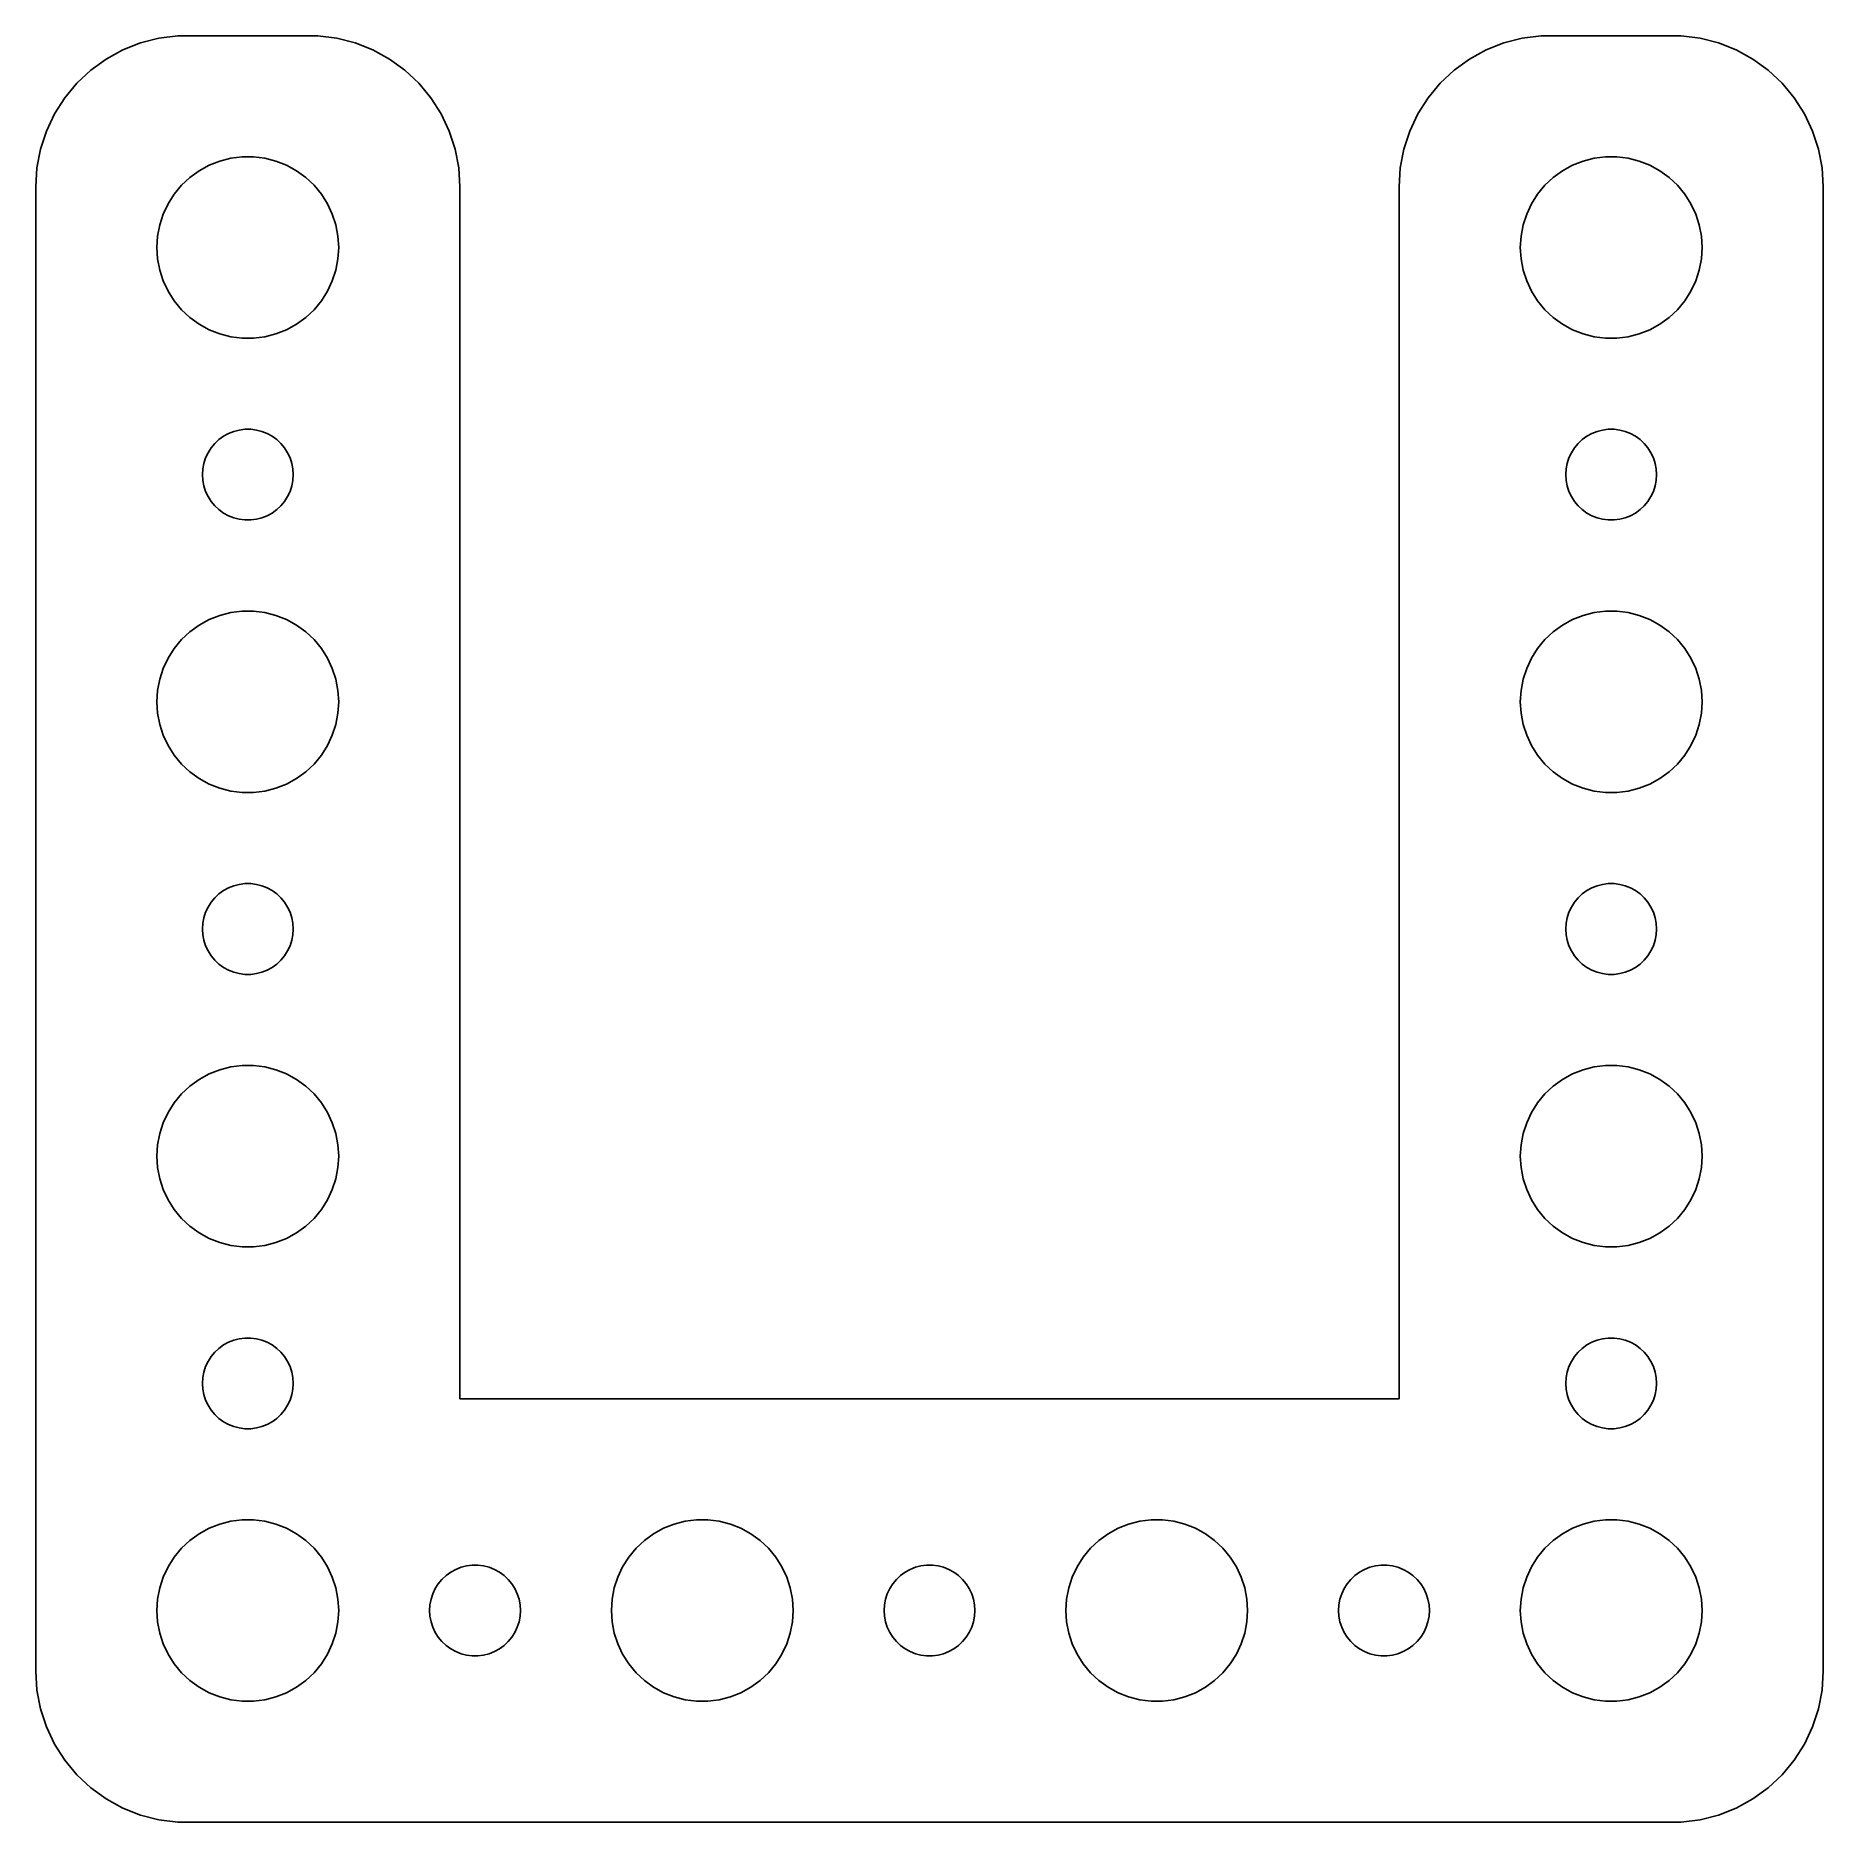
# Model space of a CAD drawing. Header units: metres. Extents: x -29.5 to 29.5, y -29.5 to 29.5.
import ezdxf

# ---------------------------------------------------------------- set-up
doc = ezdxf.new("R2010")
doc.units = ezdxf.units.M

msp = doc.modelspace()

# ---------------------------------------------------------------- linework, layer by layer
for p, q in [((-26.6289, 29.0241), (-27.1791, 28.7216)), ((-26.0451, 29.2553), (-26.6289, 29.0241)), ((-25.4369, 29.4114), (-26.0451, 29.2553)), ((-24.8139, 29.4901), (-25.4369, 29.4114)), ((-20.186, 29.4901), (-24.8139, 29.4901)), ((-19.5631, 29.4114), (-20.186, 29.4901)), ((-18.9549, 29.2553), (-19.5631, 29.4114)), ((-18.3711, 29.0241), (-18.9549, 29.2553)), ((-17.8209, 28.7216), (-18.3711, 29.0241)), ((18.3711, 29.0241), (17.8209, 28.7216)), ((18.9549, 29.2553), (18.3711, 29.0241)), ((19.5631, 29.4114), (18.9549, 29.2553)), ((20.186, 29.4901), (19.5631, 29.4114)), ((24.8139, 29.4901), (20.186, 29.4901)), ((25.4369, 29.4114), (24.8139, 29.4901)), ((26.0451, 29.2553), (25.4369, 29.4114)), ((26.6289, 29.0241), (26.0451, 29.2553)), ((27.1791, 28.7216), (26.6289, 29.0241)), ((-27.6871, 28.3526), (-28.1448, 27.9227)), ((-27.1791, 28.7216), (-27.6871, 28.3526)), ((-17.3129, 28.3526), (-17.8209, 28.7216)), ((-16.8551, 27.9227), (-17.3129, 28.3526)), ((17.3129, 28.3526), (16.8551, 27.9227)), ((17.8209, 28.7216), (17.3129, 28.3526)), ((27.6871, 28.3526), (27.1791, 28.7216)), ((28.1448, 27.9227), (27.6871, 28.3526)), ((-28.1448, 27.9227), (-28.5451, 27.4389)), ((-16.4549, 27.4389), (-16.8551, 27.9227)), ((16.8551, 27.9227), (16.4549, 27.4389)), ((28.5451, 27.4389), (28.1448, 27.9227)), ((-28.5451, 27.4389), (-28.8815, 26.9088)), ((-16.1185, 26.9088), (-16.4549, 27.4389)), ((16.4549, 27.4389), (16.1185, 26.9088)), ((28.8815, 26.9088), (28.5451, 27.4389)), ((-28.8815, 26.9088), (-29.1489, 26.3406)), ((-15.8511, 26.3406), (-16.1185, 26.9088)), ((16.1185, 26.9088), (15.8511, 26.3406)), ((29.1489, 26.3406), (28.8815, 26.9088)), ((-29.1489, 26.3406), (-29.3429, 25.7434)), ((-15.6571, 25.7434), (-15.8511, 26.3406)), ((15.8511, 26.3406), (15.6571, 25.7434)), ((29.3429, 25.7434), (29.1489, 26.3406)), ((-29.3429, 25.7434), (-29.4606, 25.1267)), ((-23.427, 25.3532), (-23.0621, 25.4469)), ((-23.0621, 25.4469), (-22.6884, 25.4941)), ((-22.6884, 25.4941), (-22.3116, 25.4941)), ((-22.3116, 25.4941), (-21.9379, 25.4469)), ((-21.9379, 25.4469), (-21.5729, 25.3532)), ((-15.5394, 25.1267), (-15.6571, 25.7434)), ((15.6571, 25.7434), (15.5394, 25.1267)), ((21.5729, 25.3532), (21.9379, 25.4469)), ((21.9379, 25.4469), (22.3116, 25.4941)), ((22.3116, 25.4941), (22.6884, 25.4941)), ((22.6884, 25.4941), (23.0621, 25.4469)), ((23.0621, 25.4469), (23.427, 25.3532)), ((29.4606, 25.1267), (29.3429, 25.7434)), ((-29.4606, 25.1267), (-29.5, 24.5)), ((-24.6869, 24.5536), (-24.4123, 24.8115)), ((-24.4123, 24.8115), (-24.1075, 25.033)), ((-24.1075, 25.033), (-23.7773, 25.2145)), ((-23.7773, 25.2145), (-23.427, 25.3532)), ((-21.5729, 25.3532), (-21.2227, 25.2145)), ((-21.2227, 25.2145), (-20.8925, 25.033)), ((-20.8925, 25.033), (-20.5877, 24.8115)), ((-20.5877, 24.8115), (-20.3131, 24.5536)), ((-15.5, 24.5), (-15.5394, 25.1267)), ((15.5394, 25.1267), (15.5, 24.5)), ((20.3131, 24.5536), (20.5877, 24.8115)), ((20.5877, 24.8115), (20.8925, 25.033)), ((20.8925, 25.033), (21.2227, 25.2145)), ((21.2227, 25.2145), (21.5729, 25.3532)), ((23.427, 25.3532), (23.7773, 25.2145)), ((23.7773, 25.2145), (24.1075, 25.033)), ((24.1075, 25.033), (24.4123, 24.8115)), ((24.4123, 24.8115), (24.6869, 24.5536)), ((29.5, 24.5), (29.4606, 25.1267)), ((-29.5, 24.5), (-29.5, -24.5)), ((-25.1289, 23.9453), (-24.927, 24.2634)), ((-24.927, 24.2634), (-24.6869, 24.5536)), ((-20.3131, 24.5536), (-20.0729, 24.2634)), ((-20.0729, 24.2634), (-19.8711, 23.9453)), ((-15.5, -15.5099), (-15.5, 24.5)), ((15.5, 24.5), (15.5, -15.5099)), ((19.8711, 23.9453), (20.0729, 24.2634)), ((20.0729, 24.2634), (20.3131, 24.5536)), ((24.6869, 24.5536), (24.927, 24.2634)), ((24.927, 24.2634), (25.1289, 23.9453)), ((29.5, -24.5), (29.5, 24.5)), ((-25.4057, 23.2461), (-25.2893, 23.6044)), ((-25.2893, 23.6044), (-25.1289, 23.9453)), ((-19.8711, 23.9453), (-19.7107, 23.6044)), ((-19.7107, 23.6044), (-19.5942, 23.2461)), ((19.5942, 23.2461), (19.7107, 23.6044)), ((19.7107, 23.6044), (19.8711, 23.9453)), ((25.1289, 23.9453), (25.2893, 23.6044)), ((25.2893, 23.6044), (25.4057, 23.2461)), ((-25.4763, 22.876), (-25.4057, 23.2461)), ((-19.5942, 23.2461), (-19.5237, 22.876)), ((19.5237, 22.876), (19.5942, 23.2461)), ((25.4057, 23.2461), (25.4763, 22.876)), ((-25.5, 22.5), (-25.4763, 22.876)), ((-25.4763, 22.124), (-25.5, 22.5)), ((-19.5237, 22.876), (-19.5, 22.5)), ((-19.5, 22.5), (-19.5237, 22.124)), ((19.5, 22.5), (19.5237, 22.876)), ((19.5237, 22.124), (19.5, 22.5)), ((25.4763, 22.876), (25.5, 22.5)), ((25.5, 22.5), (25.4763, 22.124)), ((-25.4057, 21.7539), (-25.4763, 22.124)), ((-19.5237, 22.124), (-19.5942, 21.7539)), ((19.5942, 21.7539), (19.5237, 22.124)), ((25.4763, 22.124), (25.4057, 21.7539)), ((-25.2893, 21.3956), (-25.4057, 21.7539)), ((-25.1289, 21.0547), (-25.2893, 21.3956)), ((-19.7107, 21.3956), (-19.8711, 21.0547)), ((-19.5942, 21.7539), (-19.7107, 21.3956)), ((19.7107, 21.3956), (19.5942, 21.7539)), ((19.8711, 21.0547), (19.7107, 21.3956)), ((25.2893, 21.3956), (25.1289, 21.0547)), ((25.4057, 21.7539), (25.2893, 21.3956)), ((-24.927, 20.7366), (-25.1289, 21.0547)), ((-24.6869, 20.4464), (-24.927, 20.7366)), ((-20.0729, 20.7366), (-20.3131, 20.4464)), ((-19.8711, 21.0547), (-20.0729, 20.7366)), ((20.0729, 20.7366), (19.8711, 21.0547)), ((20.3131, 20.4464), (20.0729, 20.7366)), ((24.927, 20.7366), (24.6869, 20.4464)), ((25.1289, 21.0547), (24.927, 20.7366)), ((-24.4123, 20.1884), (-24.6869, 20.4464)), ((-24.1075, 19.967), (-24.4123, 20.1884)), ((-20.5877, 20.1884), (-20.8925, 19.967)), ((-20.3131, 20.4464), (-20.5877, 20.1884)), ((20.5877, 20.1884), (20.3131, 20.4464)), ((20.8925, 19.967), (20.5877, 20.1884)), ((24.4123, 20.1884), (24.1075, 19.967)), ((24.6869, 20.4464), (24.4123, 20.1884)), ((-23.7773, 19.7855), (-24.1075, 19.967)), ((-23.427, 19.6468), (-23.7773, 19.7855)), ((-23.0621, 19.5531), (-23.427, 19.6468)), ((-22.6884, 19.5059), (-23.0621, 19.5531)), ((-22.3116, 19.5059), (-22.6884, 19.5059)), ((-21.9379, 19.5531), (-22.3116, 19.5059)), ((-21.5729, 19.6468), (-21.9379, 19.5531)), ((-21.2227, 19.7855), (-21.5729, 19.6468)), ((-20.8925, 19.967), (-21.2227, 19.7855)), ((21.2227, 19.7855), (20.8925, 19.967)), ((21.5729, 19.6468), (21.2227, 19.7855)), ((21.9379, 19.5531), (21.5729, 19.6468)), ((22.3116, 19.5059), (21.9379, 19.5531)), ((22.6884, 19.5059), (22.3116, 19.5059)), ((23.0621, 19.5531), (22.6884, 19.5059)), ((23.427, 19.6468), (23.0621, 19.5531)), ((23.7773, 19.7855), (23.427, 19.6468)), ((24.1075, 19.967), (23.7773, 19.7855)), ((-23.7135, 15.8817), (-23.5934, 16.0268)), ((-23.5934, 16.0268), (-23.4561, 16.1558)), ((-23.4561, 16.1558), (-23.3037, 16.2665)), ((-23.3037, 16.2665), (-23.1387, 16.3572)), ((-23.1387, 16.3572), (-22.9635, 16.4266)), ((-22.9635, 16.4266), (-22.7811, 16.4734)), ((-22.7811, 16.4734), (-22.5942, 16.497)), ((-22.5942, 16.497), (-22.4058, 16.497)), ((-22.4058, 16.497), (-22.2189, 16.4734)), ((-22.2189, 16.4734), (-22.0365, 16.4266)), ((-22.0365, 16.4266), (-21.8613, 16.3572)), ((-21.8613, 16.3572), (-21.6963, 16.2665)), ((-21.6963, 16.2665), (-21.5439, 16.1558)), ((-21.5439, 16.1558), (-21.4065, 16.0268)), ((-21.4065, 16.0268), (-21.2865, 15.8817)), ((21.2865, 15.8817), (21.4065, 16.0268)), ((21.4065, 16.0268), (21.5439, 16.1558)), ((21.5439, 16.1558), (21.6963, 16.2665)), ((21.6963, 16.2665), (21.8613, 16.3572)), ((21.8613, 16.3572), (22.0365, 16.4266)), ((22.0365, 16.4266), (22.2189, 16.4734)), ((22.2189, 16.4734), (22.4058, 16.497)), ((22.4058, 16.497), (22.5942, 16.497)), ((22.5942, 16.497), (22.7811, 16.4734)), ((22.7811, 16.4734), (22.9635, 16.4266)), ((22.9635, 16.4266), (23.1387, 16.3572)), ((23.1387, 16.3572), (23.3037, 16.2665)), ((23.3037, 16.2665), (23.4561, 16.1558)), ((23.4561, 16.1558), (23.5934, 16.0268)), ((23.5934, 16.0268), (23.7135, 15.8817)), ((-23.9882, 15.188), (-23.9529, 15.373)), ((-23.9529, 15.373), (-23.8947, 15.5522)), ((-23.8947, 15.5522), (-23.8145, 15.7226)), ((-23.8145, 15.7226), (-23.7135, 15.8817)), ((-21.2865, 15.8817), (-21.1855, 15.7226)), ((-21.1855, 15.7226), (-21.1053, 15.5522)), ((-21.1053, 15.5522), (-21.0471, 15.373)), ((-21.0471, 15.373), (-21.0118, 15.188)), ((21.0118, 15.188), (21.0471, 15.373)), ((21.0471, 15.373), (21.1053, 15.5522)), ((21.1053, 15.5522), (21.1855, 15.7226)), ((21.1855, 15.7226), (21.2865, 15.8817)), ((23.7135, 15.8817), (23.8145, 15.7226)), ((23.8145, 15.7226), (23.8947, 15.5522)), ((23.8947, 15.5522), (23.9529, 15.373)), ((23.9529, 15.373), (23.9882, 15.188)), ((-24, 15), (-23.9882, 15.188)), ((-23.9882, 14.812), (-24, 15)), ((-23.9529, 14.627), (-23.9882, 14.812)), ((-21.0118, 14.812), (-21.0471, 14.627)), ((-21.0118, 15.188), (-21, 15)), ((-21, 15), (-21.0118, 14.812)), ((21, 15), (21.0118, 15.188)), ((21.0118, 14.812), (21, 15)), ((21.0471, 14.627), (21.0118, 14.812)), ((23.9882, 14.812), (23.9529, 14.627)), ((23.9882, 15.188), (24, 15)), ((24, 15), (23.9882, 14.812)), ((-23.8947, 14.4478), (-23.9529, 14.627)), ((-23.8145, 14.2774), (-23.8947, 14.4478)), ((-23.7135, 14.1183), (-23.8145, 14.2774)), ((-21.1855, 14.2774), (-21.2865, 14.1183)), ((-21.1053, 14.4478), (-21.1855, 14.2774)), ((-21.0471, 14.627), (-21.1053, 14.4478)), ((21.1053, 14.4478), (21.0471, 14.627)), ((21.1855, 14.2774), (21.1053, 14.4478)), ((21.2865, 14.1183), (21.1855, 14.2774)), ((23.8145, 14.2774), (23.7135, 14.1183)), ((23.8947, 14.4478), (23.8145, 14.2774)), ((23.9529, 14.627), (23.8947, 14.4478)), ((-23.5934, 13.9732), (-23.7135, 14.1183)), ((-23.4561, 13.8442), (-23.5934, 13.9732)), ((-23.3037, 13.7335), (-23.4561, 13.8442)), ((-23.1387, 13.6427), (-23.3037, 13.7335)), ((-22.9635, 13.5734), (-23.1387, 13.6427)), ((-22.7811, 13.5266), (-22.9635, 13.5734)), ((-22.0365, 13.5734), (-22.2189, 13.5266)), ((-21.8613, 13.6427), (-22.0365, 13.5734)), ((-21.6963, 13.7335), (-21.8613, 13.6427)), ((-21.5439, 13.8442), (-21.6963, 13.7335)), ((-21.4065, 13.9732), (-21.5439, 13.8442)), ((-21.2865, 14.1183), (-21.4065, 13.9732)), ((21.4065, 13.9732), (21.2865, 14.1183)), ((21.5439, 13.8442), (21.4065, 13.9732)), ((21.6963, 13.7335), (21.5439, 13.8442)), ((21.8613, 13.6427), (21.6963, 13.7335)), ((22.0365, 13.5734), (21.8613, 13.6427)), ((22.2189, 13.5266), (22.0365, 13.5734)), ((22.9635, 13.5734), (22.7811, 13.5266)), ((23.1387, 13.6427), (22.9635, 13.5734)), ((23.3037, 13.7335), (23.1387, 13.6427)), ((23.4561, 13.8442), (23.3037, 13.7335)), ((23.5934, 13.9732), (23.4561, 13.8442)), ((23.7135, 14.1183), (23.5934, 13.9732)), ((-22.5942, 13.5029), (-22.7811, 13.5266)), ((-22.4058, 13.5029), (-22.5942, 13.5029)), ((-22.2189, 13.5266), (-22.4058, 13.5029)), ((22.4058, 13.5029), (22.2189, 13.5266)), ((22.5942, 13.5029), (22.4058, 13.5029)), ((22.7811, 13.5266), (22.5942, 13.5029)), ((-24.4123, 9.81154), (-24.1075, 10.033)), ((-24.1075, 10.033), (-23.7773, 10.2145)), ((-23.7773, 10.2145), (-23.427, 10.3532)), ((-23.427, 10.3532), (-23.0621, 10.4469)), ((-23.0621, 10.4469), (-22.6884, 10.4941)), ((-22.6884, 10.4941), (-22.3116, 10.4941)), ((-22.3116, 10.4941), (-21.9379, 10.4469)), ((-21.9379, 10.4469), (-21.5729, 10.3532)), ((-21.5729, 10.3532), (-21.2227, 10.2145)), ((-21.2227, 10.2145), (-20.8925, 10.033)), ((-20.8925, 10.033), (-20.5877, 9.81154)), ((20.5877, 9.81154), (20.8925, 10.033)), ((20.8925, 10.033), (21.2227, 10.2145)), ((21.2227, 10.2145), (21.5729, 10.3532)), ((21.5729, 10.3532), (21.9379, 10.4469)), ((21.9379, 10.4469), (22.3116, 10.4941)), ((22.3116, 10.4941), (22.6884, 10.4941)), ((22.6884, 10.4941), (23.0621, 10.4469)), ((23.0621, 10.4469), (23.427, 10.3532)), ((23.427, 10.3532), (23.7773, 10.2145)), ((23.7773, 10.2145), (24.1075, 10.033)), ((24.1075, 10.033), (24.4123, 9.81154)), ((-24.927, 9.26335), (-24.6869, 9.55363)), ((-24.6869, 9.55363), (-24.4123, 9.81154)), ((-20.5877, 9.81154), (-20.3131, 9.55363)), ((-20.3131, 9.55363), (-20.0729, 9.26335)), ((20.0729, 9.26335), (20.3131, 9.55363)), ((20.3131, 9.55363), (20.5877, 9.81154)), ((24.4123, 9.81154), (24.6869, 9.55363)), ((24.6869, 9.55363), (24.927, 9.26335)), ((-25.2893, 8.60437), (-25.1289, 8.94525)), ((-25.1289, 8.94525), (-24.927, 9.26335)), ((-20.0729, 9.26335), (-19.8711, 8.94525)), ((-19.8711, 8.94525), (-19.7107, 8.60437)), ((19.7107, 8.60437), (19.8711, 8.94525)), ((19.8711, 8.94525), (20.0729, 9.26335)), ((24.927, 9.26335), (25.1289, 8.94525)), ((25.1289, 8.94525), (25.2893, 8.60437)), ((-25.4057, 8.24606), (-25.2893, 8.60437)), ((-19.7107, 8.60437), (-19.5942, 8.24606)), ((19.5942, 8.24606), (19.7107, 8.60437)), ((25.2893, 8.60437), (25.4057, 8.24606)), ((-25.5, 7.5), (-25.4763, 7.87599)), ((-25.4763, 7.87599), (-25.4057, 8.24606)), ((-19.5942, 8.24606), (-19.5237, 7.87599)), ((-19.5237, 7.87599), (-19.5, 7.5)), ((19.5, 7.5), (19.5237, 7.87599)), ((19.5237, 7.87599), (19.5942, 8.24606)), ((25.4057, 8.24606), (25.4763, 7.87599)), ((25.4763, 7.87599), (25.5, 7.5)), ((-25.4763, 7.12399), (-25.5, 7.5)), ((-25.4057, 6.75392), (-25.4763, 7.12399)), ((-19.5237, 7.12399), (-19.5942, 6.75392)), ((-19.5, 7.5), (-19.5237, 7.12399)), ((19.5237, 7.12399), (19.5, 7.5)), ((19.5942, 6.75392), (19.5237, 7.12399)), ((25.4763, 7.12399), (25.4057, 6.75392)), ((25.5, 7.5), (25.4763, 7.12399)), ((-25.2893, 6.39561), (-25.4057, 6.75392)), ((-19.5942, 6.75392), (-19.7107, 6.39561)), ((19.7107, 6.39561), (19.5942, 6.75392)), ((25.4057, 6.75392), (25.2893, 6.39561)), ((-25.1289, 6.05473), (-25.2893, 6.39561)), ((-24.927, 5.73663), (-25.1289, 6.05473)), ((-19.8711, 6.05473), (-20.0729, 5.73663)), ((-19.7107, 6.39561), (-19.8711, 6.05473)), ((19.8711, 6.05473), (19.7107, 6.39561)), ((20.0729, 5.73663), (19.8711, 6.05473)), ((25.1289, 6.05473), (24.927, 5.73663)), ((25.2893, 6.39561), (25.1289, 6.05473)), ((-24.6869, 5.44635), (-24.927, 5.73663)), ((-24.4123, 5.18845), (-24.6869, 5.44635)), ((-20.3131, 5.44635), (-20.5877, 5.18845)), ((-20.0729, 5.73663), (-20.3131, 5.44635)), ((20.3131, 5.44635), (20.0729, 5.73663)), ((20.5877, 5.18845), (20.3131, 5.44635)), ((24.6869, 5.44635), (24.4123, 5.18845)), ((24.927, 5.73663), (24.6869, 5.44635)), ((-24.1075, 4.96701), (-24.4123, 5.18845)), ((-23.7773, 4.78551), (-24.1075, 4.96701)), ((-23.427, 4.64682), (-23.7773, 4.78551)), ((-21.2227, 4.78551), (-21.5729, 4.64682)), ((-20.8925, 4.96701), (-21.2227, 4.78551)), ((-20.5877, 5.18845), (-20.8925, 4.96701)), ((20.8925, 4.96701), (20.5877, 5.18845)), ((21.2227, 4.78551), (20.8925, 4.96701)), ((21.5729, 4.64682), (21.2227, 4.78551)), ((23.7773, 4.78551), (23.427, 4.64682)), ((24.1075, 4.96701), (23.7773, 4.78551)), ((24.4123, 5.18845), (24.1075, 4.96701)), ((-23.0621, 4.55313), (-23.427, 4.64682)), ((-22.6884, 4.50591), (-23.0621, 4.55313)), ((-22.3116, 4.50591), (-22.6884, 4.50591)), ((-21.9379, 4.55313), (-22.3116, 4.50591)), ((-21.5729, 4.64682), (-21.9379, 4.55313)), ((21.9379, 4.55313), (21.5729, 4.64682)), ((22.3116, 4.50591), (21.9379, 4.55313)), ((22.6884, 4.50591), (22.3116, 4.50591)), ((23.0621, 4.55313), (22.6884, 4.50591)), ((23.427, 4.64682), (23.0621, 4.55313)), ((-23.4561, 1.15576), (-23.3037, 1.26648)), ((-23.3037, 1.26648), (-23.1387, 1.35724)), ((-23.1387, 1.35724), (-22.9635, 1.42657)), ((-22.9635, 1.42657), (-22.7811, 1.47342)), ((-22.7811, 1.47342), (-22.5942, 1.49704)), ((-22.5942, 1.49704), (-22.4058, 1.49704)), ((-22.4058, 1.49704), (-22.2189, 1.47342)), ((-22.2189, 1.47342), (-22.0365, 1.42657)), ((-22.0365, 1.42657), (-21.8613, 1.35724)), ((-21.8613, 1.35724), (-21.6963, 1.26648)), ((-21.6963, 1.26648), (-21.5439, 1.15576)), ((21.5439, 1.15576), (21.6963, 1.26648)), ((21.6963, 1.26648), (21.8613, 1.35724)), ((21.8613, 1.35724), (22.0365, 1.42657)), ((22.0365, 1.42657), (22.2189, 1.47342)), ((22.2189, 1.47342), (22.4058, 1.49704)), ((22.4058, 1.49704), (22.5942, 1.49704)), ((22.5942, 1.49704), (22.7811, 1.47342)), ((22.7811, 1.47342), (22.9635, 1.42657)), ((22.9635, 1.42657), (23.1387, 1.35724)), ((23.1387, 1.35724), (23.3037, 1.26648)), ((23.3037, 1.26648), (23.4561, 1.15576)), ((-23.8947, 0.552185), (-23.8145, 0.722626)), ((-23.8145, 0.722626), (-23.7135, 0.881668)), ((-23.7135, 0.881668), (-23.5934, 1.02681)), ((-23.5934, 1.02681), (-23.4561, 1.15576)), ((-21.5439, 1.15576), (-21.4065, 1.02681)), ((-21.4065, 1.02681), (-21.2865, 0.881668)), ((-21.2865, 0.881668), (-21.1855, 0.722626)), ((-21.1855, 0.722626), (-21.1053, 0.552185)), ((21.1053, 0.552185), (21.1855, 0.722626)), ((21.1855, 0.722626), (21.2865, 0.881668)), ((21.2865, 0.881668), (21.4065, 1.02681)), ((21.4065, 1.02681), (21.5439, 1.15576)), ((23.4561, 1.15576), (23.5934, 1.02681)), ((23.5934, 1.02681), (23.7135, 0.881668)), ((23.7135, 0.881668), (23.8145, 0.722626)), ((23.8145, 0.722626), (23.8947, 0.552185)), ((-24, 0), (-23.9882, 0.187988)), ((-23.9882, -0.187988), (-24, 0)), ((-23.9882, 0.187988), (-23.9529, 0.373032)), ((-23.9529, 0.373032), (-23.8947, 0.552185)), ((-21.1053, 0.552185), (-21.0471, 0.373032)), ((-21.0471, 0.373032), (-21.0118, 0.187988)), ((-21.0118, 0.187988), (-21, 0)), ((-21, 0), (-21.0118, -0.187988)), ((21, 0), (21.0118, 0.187988)), ((21.0118, -0.187988), (21, 0)), ((21.0118, 0.187988), (21.0471, 0.373032)), ((21.0471, 0.373032), (21.1053, 0.552185)), ((23.8947, 0.552185), (23.9529, 0.373032)), ((23.9529, 0.373032), (23.9882, 0.187988)), ((23.9882, 0.187988), (24, 0)), ((24, 0), (23.9882, -0.187988)), ((-23.9529, -0.373032), (-23.9882, -0.187988)), ((-23.8947, -0.552185), (-23.9529, -0.373032)), ((-23.8145, -0.722626), (-23.8947, -0.552185)), ((-21.1053, -0.552185), (-21.1855, -0.722626)), ((-21.0471, -0.373032), (-21.1053, -0.552185)), ((-21.0118, -0.187988), (-21.0471, -0.373032)), ((21.0471, -0.373032), (21.0118, -0.187988)), ((21.1053, -0.552185), (21.0471, -0.373032)), ((21.1855, -0.722626), (21.1053, -0.552185)), ((23.8947, -0.552185), (23.8145, -0.722626)), ((23.9529, -0.373032), (23.8947, -0.552185)), ((23.9882, -0.187988), (23.9529, -0.373032)), ((-23.7135, -0.881668), (-23.8145, -0.722626)), ((-23.5934, -1.02681), (-23.7135, -0.881668)), ((-23.4561, -1.15576), (-23.5934, -1.02681)), ((-23.3037, -1.26648), (-23.4561, -1.15576)), ((-21.5439, -1.15576), (-21.6963, -1.26648)), ((-21.4065, -1.02681), (-21.5439, -1.15576)), ((-21.2865, -0.881668), (-21.4065, -1.02681)), ((-21.1855, -0.722626), (-21.2865, -0.881668)), ((21.2865, -0.881668), (21.1855, -0.722626)), ((21.4065, -1.02681), (21.2865, -0.881668)), ((21.5439, -1.15576), (21.4065, -1.02681)), ((21.6963, -1.26648), (21.5439, -1.15576)), ((23.4561, -1.15576), (23.3037, -1.26648)), ((23.5934, -1.02681), (23.4561, -1.15576)), ((23.7135, -0.881668), (23.5934, -1.02681)), ((23.8145, -0.722626), (23.7135, -0.881668)), ((-23.1387, -1.35724), (-23.3037, -1.26648)), ((-22.9635, -1.42657), (-23.1387, -1.35724)), ((-22.7811, -1.47342), (-22.9635, -1.42657)), ((-22.5942, -1.49704), (-22.7811, -1.47342)), ((-22.4058, -1.49704), (-22.5942, -1.49704)), ((-22.2189, -1.47342), (-22.4058, -1.49704)), ((-22.0365, -1.42657), (-22.2189, -1.47342)), ((-21.8613, -1.35724), (-22.0365, -1.42657)), ((-21.6963, -1.26648), (-21.8613, -1.35724)), ((21.8613, -1.35724), (21.6963, -1.26648)), ((22.0365, -1.42657), (21.8613, -1.35724)), ((22.2189, -1.47342), (22.0365, -1.42657)), ((22.4058, -1.49704), (22.2189, -1.47342)), ((22.5942, -1.49704), (22.4058, -1.49704)), ((22.7811, -1.47342), (22.5942, -1.49704)), ((22.9635, -1.42657), (22.7811, -1.47342)), ((23.1387, -1.35724), (22.9635, -1.42657)), ((23.3037, -1.26648), (23.1387, -1.35724)), ((-23.7773, -4.78551), (-23.427, -4.64682)), ((-23.427, -4.64682), (-23.0621, -4.55313)), ((-23.0621, -4.55313), (-22.6884, -4.50591)), ((-22.6884, -4.50591), (-22.3116, -4.50591)), ((-22.3116, -4.50591), (-21.9379, -4.55313)), ((-21.9379, -4.55313), (-21.5729, -4.64682)), ((-21.5729, -4.64682), (-21.2227, -4.78551)), ((21.2227, -4.78551), (21.5729, -4.64682)), ((21.5729, -4.64682), (21.9379, -4.55313)), ((21.9379, -4.55313), (22.3116, -4.50591)), ((22.3116, -4.50591), (22.6884, -4.50591)), ((22.6884, -4.50591), (23.0621, -4.55313)), ((23.0621, -4.55313), (23.427, -4.64682)), ((23.427, -4.64682), (23.7773, -4.78551)), ((-24.6869, -5.44635), (-24.4123, -5.18845)), ((-24.4123, -5.18845), (-24.1075, -4.96701)), ((-24.1075, -4.96701), (-23.7773, -4.78551)), ((-21.2227, -4.78551), (-20.8925, -4.96701)), ((-20.8925, -4.96701), (-20.5877, -5.18845)), ((-20.5877, -5.18845), (-20.3131, -5.44635)), ((20.3131, -5.44635), (20.5877, -5.18845)), ((20.5877, -5.18845), (20.8925, -4.96701)), ((20.8925, -4.96701), (21.2227, -4.78551)), ((23.7773, -4.78551), (24.1075, -4.96701)), ((24.1075, -4.96701), (24.4123, -5.18845)), ((24.4123, -5.18845), (24.6869, -5.44635)), ((-25.1289, -6.05473), (-24.927, -5.73663)), ((-24.927, -5.73663), (-24.6869, -5.44635)), ((-20.3131, -5.44635), (-20.0729, -5.73663)), ((-20.0729, -5.73663), (-19.8711, -6.05473)), ((19.8711, -6.05473), (20.0729, -5.73663)), ((20.0729, -5.73663), (20.3131, -5.44635)), ((24.6869, -5.44635), (24.927, -5.73663)), ((24.927, -5.73663), (25.1289, -6.05473)), ((-25.4057, -6.75392), (-25.2893, -6.39561)), ((-25.2893, -6.39561), (-25.1289, -6.05473)), ((-19.8711, -6.05473), (-19.7107, -6.39561)), ((-19.7107, -6.39561), (-19.5942, -6.75392)), ((19.5942, -6.75392), (19.7107, -6.39561)), ((19.7107, -6.39561), (19.8711, -6.05473)), ((25.1289, -6.05473), (25.2893, -6.39561)), ((25.2893, -6.39561), (25.4057, -6.75392)), ((-25.4763, -7.12399), (-25.4057, -6.75392)), ((-19.5942, -6.75392), (-19.5237, -7.12399)), ((19.5237, -7.12399), (19.5942, -6.75392)), ((25.4057, -6.75392), (25.4763, -7.12399)), ((-25.5, -7.5), (-25.4763, -7.12399)), ((-25.4763, -7.87599), (-25.5, -7.5)), ((-19.5237, -7.12399), (-19.5, -7.5)), ((-19.5, -7.5), (-19.5237, -7.87599)), ((19.5, -7.5), (19.5237, -7.12399)), ((19.5237, -7.87599), (19.5, -7.5)), ((25.4763, -7.12399), (25.5, -7.5)), ((25.5, -7.5), (25.4763, -7.87599)), ((-25.4057, -8.24606), (-25.4763, -7.87599)), ((-25.2893, -8.60437), (-25.4057, -8.24606)), ((-19.5942, -8.24606), (-19.7107, -8.60437)), ((-19.5237, -7.87599), (-19.5942, -8.24606)), ((19.5942, -8.24606), (19.5237, -7.87599)), ((19.7107, -8.60437), (19.5942, -8.24606)), ((25.4057, -8.24606), (25.2893, -8.60437)), ((25.4763, -7.87599), (25.4057, -8.24606)), ((-25.1289, -8.94525), (-25.2893, -8.60437)), ((-19.7107, -8.60437), (-19.8711, -8.94525)), ((19.8711, -8.94525), (19.7107, -8.60437)), ((25.2893, -8.60437), (25.1289, -8.94525)), ((-24.927, -9.26335), (-25.1289, -8.94525)), ((-24.6869, -9.55363), (-24.927, -9.26335)), ((-20.0729, -9.26335), (-20.3131, -9.55363)), ((-19.8711, -8.94525), (-20.0729, -9.26335)), ((20.0729, -9.26335), (19.8711, -8.94525)), ((20.3131, -9.55363), (20.0729, -9.26335)), ((24.927, -9.26335), (24.6869, -9.55363)), ((25.1289, -8.94525), (24.927, -9.26335)), ((-24.4123, -9.81154), (-24.6869, -9.55363)), ((-24.1075, -10.033), (-24.4123, -9.81154)), ((-20.5877, -9.81154), (-20.8925, -10.033)), ((-20.3131, -9.55363), (-20.5877, -9.81154)), ((20.5877, -9.81154), (20.3131, -9.55363)), ((20.8925, -10.033), (20.5877, -9.81154)), ((24.4123, -9.81154), (24.1075, -10.033)), ((24.6869, -9.55363), (24.4123, -9.81154)), ((-23.7773, -10.2145), (-24.1075, -10.033)), ((-23.427, -10.3532), (-23.7773, -10.2145)), ((-23.0621, -10.4469), (-23.427, -10.3532)), ((-22.6884, -10.4941), (-23.0621, -10.4469)), ((-22.3116, -10.4941), (-22.6884, -10.4941)), ((-21.9379, -10.4469), (-22.3116, -10.4941)), ((-21.5729, -10.3532), (-21.9379, -10.4469)), ((-21.2227, -10.2145), (-21.5729, -10.3532)), ((-20.8925, -10.033), (-21.2227, -10.2145)), ((21.2227, -10.2145), (20.8925, -10.033)), ((21.5729, -10.3532), (21.2227, -10.2145)), ((21.9379, -10.4469), (21.5729, -10.3532)), ((22.3116, -10.4941), (21.9379, -10.4469)), ((22.6884, -10.4941), (22.3116, -10.4941)), ((23.0621, -10.4469), (22.6884, -10.4941)), ((23.427, -10.3532), (23.0621, -10.4469)), ((23.7773, -10.2145), (23.427, -10.3532)), ((24.1075, -10.033), (23.7773, -10.2145)), ((-22.9635, -13.5734), (-22.7811, -13.5266)), ((-22.7811, -13.5266), (-22.5942, -13.5029)), ((-22.5942, -13.5029), (-22.4058, -13.5029)), ((-22.4058, -13.5029), (-22.2189, -13.5266)), ((-22.2189, -13.5266), (-22.0365, -13.5734)), ((22.0365, -13.5734), (22.2189, -13.5266)), ((22.2189, -13.5266), (22.4058, -13.5029)), ((22.4058, -13.5029), (22.5942, -13.5029)), ((22.5942, -13.5029), (22.7811, -13.5266)), ((22.7811, -13.5266), (22.9635, -13.5734)), ((-23.8145, -14.2774), (-23.7135, -14.1183)), ((-23.7135, -14.1183), (-23.5934, -13.9732)), ((-23.5934, -13.9732), (-23.4561, -13.8442)), ((-23.4561, -13.8442), (-23.3037, -13.7335)), ((-23.3037, -13.7335), (-23.1387, -13.6427)), ((-23.1387, -13.6427), (-22.9635, -13.5734)), ((-22.0365, -13.5734), (-21.8613, -13.6427)), ((-21.8613, -13.6427), (-21.6963, -13.7335)), ((-21.6963, -13.7335), (-21.5439, -13.8442)), ((-21.5439, -13.8442), (-21.4065, -13.9732)), ((-21.4065, -13.9732), (-21.2865, -14.1183)), ((-21.2865, -14.1183), (-21.1855, -14.2774)), ((21.1855, -14.2774), (21.2865, -14.1183)), ((21.2865, -14.1183), (21.4065, -13.9732)), ((21.4065, -13.9732), (21.5439, -13.8442)), ((21.5439, -13.8442), (21.6963, -13.7335)), ((21.6963, -13.7335), (21.8613, -13.6427)), ((21.8613, -13.6427), (22.0365, -13.5734)), ((22.9635, -13.5734), (23.1387, -13.6427)), ((23.1387, -13.6427), (23.3037, -13.7335)), ((23.3037, -13.7335), (23.4561, -13.8442)), ((23.4561, -13.8442), (23.5934, -13.9732)), ((23.5934, -13.9732), (23.7135, -14.1183)), ((23.7135, -14.1183), (23.8145, -14.2774)), ((-23.9882, -14.812), (-23.9529, -14.627)), ((-23.9529, -14.627), (-23.8947, -14.4478)), ((-23.8947, -14.4478), (-23.8145, -14.2774)), ((-21.1855, -14.2774), (-21.1053, -14.4478)), ((-21.1053, -14.4478), (-21.0471, -14.627)), ((-21.0471, -14.627), (-21.0118, -14.812)), ((21.0118, -14.812), (21.0471, -14.627)), ((21.0471, -14.627), (21.1053, -14.4478)), ((21.1053, -14.4478), (21.1855, -14.2774)), ((23.8145, -14.2774), (23.8947, -14.4478)), ((23.8947, -14.4478), (23.9529, -14.627)), ((23.9529, -14.627), (23.9882, -14.812)), ((-24, -15), (-23.9882, -14.812)), ((-23.9882, -15.188), (-24, -15)), ((-23.9529, -15.373), (-23.9882, -15.188)), ((-21.0118, -15.188), (-21.0471, -15.373)), ((-21.0118, -14.812), (-21, -15)), ((-21, -15), (-21.0118, -15.188)), ((21, -15), (21.0118, -14.812)), ((21.0118, -15.188), (21, -15)), ((21.0471, -15.373), (21.0118, -15.188)), ((23.9882, -15.188), (23.9529, -15.373)), ((23.9882, -14.812), (24, -15)), ((24, -15), (23.9882, -15.188)), ((-23.8947, -15.5522), (-23.9529, -15.373)), ((-23.8145, -15.7226), (-23.8947, -15.5522)), ((-23.7135, -15.8817), (-23.8145, -15.7226)), ((-23.5934, -16.0268), (-23.7135, -15.8817)), ((-21.2865, -15.8817), (-21.4065, -16.0268)), ((-21.1855, -15.7226), (-21.2865, -15.8817)), ((-21.1053, -15.5522), (-21.1855, -15.7226)), ((-21.0471, -15.373), (-21.1053, -15.5522)), ((15.5, -15.5099), (-15.5, -15.5099)), ((21.1053, -15.5522), (21.0471, -15.373)), ((21.1855, -15.7226), (21.1053, -15.5522)), ((21.2865, -15.8817), (21.1855, -15.7226)), ((21.4065, -16.0268), (21.2865, -15.8817)), ((23.7135, -15.8817), (23.5934, -16.0268)), ((23.8145, -15.7226), (23.7135, -15.8817)), ((23.8947, -15.5522), (23.8145, -15.7226)), ((23.9529, -15.373), (23.8947, -15.5522)), ((-23.4561, -16.1558), (-23.5934, -16.0268)), ((-23.3037, -16.2665), (-23.4561, -16.1558)), ((-23.1387, -16.3572), (-23.3037, -16.2665)), ((-22.9635, -16.4266), (-23.1387, -16.3572)), ((-22.7811, -16.4734), (-22.9635, -16.4266)), ((-22.5942, -16.497), (-22.7811, -16.4734)), ((-22.4058, -16.497), (-22.5942, -16.497)), ((-22.2189, -16.4734), (-22.4058, -16.497)), ((-22.0365, -16.4266), (-22.2189, -16.4734)), ((-21.8613, -16.3572), (-22.0365, -16.4266)), ((-21.6963, -16.2665), (-21.8613, -16.3572)), ((-21.5439, -16.1558), (-21.6963, -16.2665)), ((-21.4065, -16.0268), (-21.5439, -16.1558)), ((21.5439, -16.1558), (21.4065, -16.0268)), ((21.6963, -16.2665), (21.5439, -16.1558)), ((21.8613, -16.3572), (21.6963, -16.2665)), ((22.0365, -16.4266), (21.8613, -16.3572)), ((22.2189, -16.4734), (22.0365, -16.4266)), ((22.4058, -16.497), (22.2189, -16.4734)), ((22.5942, -16.497), (22.4058, -16.497)), ((22.7811, -16.4734), (22.5942, -16.497)), ((22.9635, -16.4266), (22.7811, -16.4734)), ((23.1387, -16.3572), (22.9635, -16.4266)), ((23.3037, -16.2665), (23.1387, -16.3572)), ((23.4561, -16.1558), (23.3037, -16.2665)), ((23.5934, -16.0268), (23.4561, -16.1558)), ((-24.4123, -20.1884), (-24.1075, -19.967)), ((-24.1075, -19.967), (-23.7773, -19.7855)), ((-23.7773, -19.7855), (-23.427, -19.6468)), ((-23.427, -19.6468), (-23.0621, -19.5531)), ((-23.0621, -19.5531), (-22.6884, -19.5059)), ((-22.6884, -19.5059), (-22.3116, -19.5059)), ((-22.3116, -19.5059), (-21.9379, -19.5531)), ((-21.9379, -19.5531), (-21.5729, -19.6468)), ((-21.5729, -19.6468), (-21.2227, -19.7855)), ((-21.2227, -19.7855), (-20.8925, -19.967)), ((-20.8925, -19.967), (-20.5877, -20.1884)), ((-9.41226, -20.1884), (-9.10747, -19.967)), ((-9.10747, -19.967), (-8.77733, -19.7855)), ((-8.77733, -19.7855), (-8.42705, -19.6468)), ((-8.42705, -19.6468), (-8.06213, -19.5531)), ((-8.06213, -19.5531), (-7.68837, -19.5059)), ((-7.68837, -19.5059), (-7.31161, -19.5059)), ((-7.31161, -19.5059), (-6.93785, -19.5531)), ((-6.93785, -19.5531), (-6.57294, -19.6468)), ((-6.57294, -19.6468), (-6.22266, -19.7855)), ((-6.22266, -19.7855), (-5.89252, -19.967)), ((-5.89252, -19.967), (-5.58772, -20.1884)), ((5.58772, -20.1884), (5.89252, -19.967)), ((5.89252, -19.967), (6.22266, -19.7855)), ((6.22266, -19.7855), (6.57294, -19.6468)), ((6.57294, -19.6468), (6.93785, -19.5531)), ((6.93785, -19.5531), (7.31161, -19.5059)), ((7.31161, -19.5059), (7.68837, -19.5059)), ((7.68837, -19.5059), (8.06213, -19.5531)), ((8.06213, -19.5531), (8.42705, -19.6468)), ((8.42705, -19.6468), (8.77733, -19.7855)), ((8.77733, -19.7855), (9.10747, -19.967)), ((9.10747, -19.967), (9.41226, -20.1884)), ((20.5877, -20.1884), (20.8925, -19.967)), ((20.8925, -19.967), (21.2227, -19.7855)), ((21.2227, -19.7855), (21.5729, -19.6468)), ((21.5729, -19.6468), (21.9379, -19.5531)), ((21.9379, -19.5531), (22.3116, -19.5059)), ((22.3116, -19.5059), (22.6884, -19.5059)), ((22.6884, -19.5059), (23.0621, -19.5531)), ((23.0621, -19.5531), (23.427, -19.6468)), ((23.427, -19.6468), (23.7773, -19.7855)), ((23.7773, -19.7855), (24.1075, -19.967)), ((24.1075, -19.967), (24.4123, -20.1884)), ((-24.927, -20.7366), (-24.6869, -20.4464)), ((-24.6869, -20.4464), (-24.4123, -20.1884)), ((-20.5877, -20.1884), (-20.3131, -20.4464)), ((-20.3131, -20.4464), (-20.0729, -20.7366)), ((-9.92705, -20.7366), (-9.6869, -20.4464)), ((-9.6869, -20.4464), (-9.41226, -20.1884)), ((-5.58772, -20.1884), (-5.31308, -20.4464)), ((-5.31308, -20.4464), (-5.07294, -20.7366)), ((5.07294, -20.7366), (5.31308, -20.4464)), ((5.31308, -20.4464), (5.58772, -20.1884)), ((9.41226, -20.1884), (9.6869, -20.4464)), ((9.6869, -20.4464), (9.92705, -20.7366)), ((20.0729, -20.7366), (20.3131, -20.4464)), ((20.3131, -20.4464), (20.5877, -20.1884)), ((24.4123, -20.1884), (24.6869, -20.4464)), ((24.6869, -20.4464), (24.927, -20.7366)), ((-25.2893, -21.3956), (-25.1289, -21.0547)), ((-25.1289, -21.0547), (-24.927, -20.7366)), ((-20.0729, -20.7366), (-19.8711, -21.0547)), ((-19.8711, -21.0547), (-19.7107, -21.3956)), ((-15.9561, -21.3442), (-15.8037, -21.2335)), ((-15.8037, -21.2335), (-15.6387, -21.1427)), ((-15.6387, -21.1427), (-15.4635, -21.0734)), ((-15.4635, -21.0734), (-15.2811, -21.0266)), ((-15.2811, -21.0266), (-15.0942, -21.003)), ((-15.0942, -21.003), (-14.9058, -21.003)), ((-14.9058, -21.003), (-14.7189, -21.0266)), ((-14.7189, -21.0266), (-14.5365, -21.0734)), ((-14.5365, -21.0734), (-14.3613, -21.1427)), ((-14.3613, -21.1427), (-14.1963, -21.2335)), ((-14.1963, -21.2335), (-14.0439, -21.3442)), ((-10.2893, -21.3956), (-10.1289, -21.0547)), ((-10.1289, -21.0547), (-9.92705, -20.7366)), ((-5.07294, -20.7366), (-4.87108, -21.0547)), ((-4.87108, -21.0547), (-4.71066, -21.3956)), ((-0.956131, -21.3442), (-0.803726, -21.2335)), ((-0.803726, -21.2335), (-0.638657, -21.1427)), ((-0.638657, -21.1427), (-0.463516, -21.0734)), ((-0.463516, -21.0734), (-0.281067, -21.0266)), ((-0.281067, -21.0266), (-0.094177, -21.003)), ((-0.094177, -21.003), (0.094177, -21.003)), ((0.094177, -21.003), (0.281067, -21.0266)), ((0.281067, -21.0266), (0.463516, -21.0734)), ((0.463516, -21.0734), (0.638657, -21.1427)), ((0.638657, -21.1427), (0.803726, -21.2335)), ((0.803726, -21.2335), (0.956131, -21.3442)), ((4.71066, -21.3956), (4.87108, -21.0547)), ((4.87108, -21.0547), (5.07294, -20.7366)), ((9.92705, -20.7366), (10.1289, -21.0547)), ((10.1289, -21.0547), (10.2893, -21.3956)), ((14.0439, -21.3442), (14.1963, -21.2335)), ((14.1963, -21.2335), (14.3613, -21.1427)), ((14.3613, -21.1427), (14.5365, -21.0734)), ((14.5365, -21.0734), (14.7189, -21.0266)), ((14.7189, -21.0266), (14.9058, -21.003)), ((14.9058, -21.003), (15.0942, -21.003)), ((15.0942, -21.003), (15.2811, -21.0266)), ((15.2811, -21.0266), (15.4635, -21.0734)), ((15.4635, -21.0734), (15.6387, -21.1427)), ((15.6387, -21.1427), (15.8037, -21.2335)), ((15.8037, -21.2335), (15.9561, -21.3442)), ((19.7107, -21.3956), (19.8711, -21.0547)), ((19.8711, -21.0547), (20.0729, -20.7366)), ((24.927, -20.7366), (25.1289, -21.0547)), ((25.1289, -21.0547), (25.2893, -21.3956)), ((-25.4763, -22.124), (-25.4057, -21.7539)), ((-25.4057, -21.7539), (-25.2893, -21.3956)), ((-19.7107, -21.3956), (-19.5942, -21.7539)), ((-19.5942, -21.7539), (-19.5237, -22.124)), ((-16.3947, -21.9478), (-16.3145, -21.7774)), ((-16.3145, -21.7774), (-16.2135, -21.6183)), ((-16.2135, -21.6183), (-16.0934, -21.4732)), ((-16.0934, -21.4732), (-15.9561, -21.3442)), ((-14.0439, -21.3442), (-13.9065, -21.4732)), ((-13.9065, -21.4732), (-13.7865, -21.6183)), ((-13.7865, -21.6183), (-13.6855, -21.7774)), ((-13.6855, -21.7774), (-13.6053, -21.9478)), ((-10.4763, -22.124), (-10.4057, -21.7539)), ((-10.4057, -21.7539), (-10.2893, -21.3956)), ((-4.71066, -21.3956), (-4.59424, -21.7539)), ((-4.59424, -21.7539), (-4.52365, -22.124)), ((-1.39465, -21.9478), (-1.31445, -21.7774)), ((-1.31445, -21.7774), (-1.21352, -21.6183)), ((-1.21352, -21.6183), (-1.09344, -21.4732)), ((-1.09344, -21.4732), (-0.956131, -21.3442)), ((0.956131, -21.3442), (1.09344, -21.4732)), ((1.09344, -21.4732), (1.21352, -21.6183)), ((1.21352, -21.6183), (1.31445, -21.7774)), ((1.31445, -21.7774), (1.39465, -21.9478)), ((4.52365, -22.124), (4.59424, -21.7539)), ((4.59424, -21.7539), (4.71066, -21.3956)), ((10.2893, -21.3956), (10.4057, -21.7539)), ((10.4057, -21.7539), (10.4763, -22.124)), ((13.6053, -21.9478), (13.6855, -21.7774)), ((13.6855, -21.7774), (13.7865, -21.6183)), ((13.7865, -21.6183), (13.9065, -21.4732)), ((13.9065, -21.4732), (14.0439, -21.3442)), ((15.9561, -21.3442), (16.0934, -21.4732)), ((16.0934, -21.4732), (16.2135, -21.6183)), ((16.2135, -21.6183), (16.3145, -21.7774)), ((16.3145, -21.7774), (16.3947, -21.9478)), ((19.5237, -22.124), (19.5942, -21.7539)), ((19.5942, -21.7539), (19.7107, -21.3956)), ((25.2893, -21.3956), (25.4057, -21.7539)), ((25.4057, -21.7539), (25.4763, -22.124)), ((-25.5, -22.5), (-25.4763, -22.124)), ((-19.5237, -22.124), (-19.5, -22.5)), ((-16.5, -22.5), (-16.4882, -22.312)), ((-16.4882, -22.312), (-16.4529, -22.127)), ((-16.4529, -22.127), (-16.3947, -21.9478)), ((-13.6053, -21.9478), (-13.5471, -22.127)), ((-13.5471, -22.127), (-13.5118, -22.312)), ((-13.5118, -22.312), (-13.5, -22.5)), ((-10.5, -22.5), (-10.4763, -22.124)), ((-4.52365, -22.124), (-4.5, -22.5)), ((-1.5, -22.5), (-1.48816, -22.312)), ((-1.48816, -22.312), (-1.45287, -22.127)), ((-1.45287, -22.127), (-1.39465, -21.9478)), ((1.39465, -21.9478), (1.45287, -22.127)), ((1.45287, -22.127), (1.48816, -22.312)), ((1.48816, -22.312), (1.5, -22.5)), ((4.5, -22.5), (4.52365, -22.124)), ((10.4763, -22.124), (10.5, -22.5)), ((13.5, -22.5), (13.5118, -22.312)), ((13.5118, -22.312), (13.5471, -22.127)), ((13.5471, -22.127), (13.6053, -21.9478)), ((16.3947, -21.9478), (16.4529, -22.127)), ((16.4529, -22.127), (16.4882, -22.312)), ((16.4882, -22.312), (16.5, -22.5)), ((19.5, -22.5), (19.5237, -22.124)), ((25.4763, -22.124), (25.5, -22.5)), ((-25.4763, -22.876), (-25.5, -22.5)), ((-25.4057, -23.2461), (-25.4763, -22.876)), ((-19.5237, -22.876), (-19.5942, -23.2461)), ((-19.5, -22.5), (-19.5237, -22.876)), ((-16.4882, -22.688), (-16.5, -22.5)), ((-16.4529, -22.873), (-16.4882, -22.688)), ((-16.3947, -23.0522), (-16.4529, -22.873)), ((-13.5471, -22.873), (-13.6053, -23.0522)), ((-13.5118, -22.688), (-13.5471, -22.873)), ((-13.5, -22.5), (-13.5118, -22.688)), ((-10.4763, -22.876), (-10.5, -22.5)), ((-10.4057, -23.2461), (-10.4763, -22.876)), ((-4.52365, -22.876), (-4.59424, -23.2461)), ((-4.5, -22.5), (-4.52365, -22.876)), ((-1.48816, -22.688), (-1.5, -22.5)), ((-1.45287, -22.873), (-1.48816, -22.688)), ((-1.39465, -23.0522), (-1.45287, -22.873)), ((1.45287, -22.873), (1.39465, -23.0522)), ((1.48816, -22.688), (1.45287, -22.873)), ((1.5, -22.5), (1.48816, -22.688)), ((4.52365, -22.876), (4.5, -22.5)), ((4.59424, -23.2461), (4.52365, -22.876)), ((10.4763, -22.876), (10.4057, -23.2461)), ((10.5, -22.5), (10.4763, -22.876)), ((13.5118, -22.688), (13.5, -22.5)), ((13.5471, -22.873), (13.5118, -22.688)), ((13.6053, -23.0522), (13.5471, -22.873)), ((16.4529, -22.873), (16.3947, -23.0522)), ((16.4882, -22.688), (16.4529, -22.873)), ((16.5, -22.5), (16.4882, -22.688)), ((19.5237, -22.876), (19.5, -22.5)), ((19.5942, -23.2461), (19.5237, -22.876)), ((25.4763, -22.876), (25.4057, -23.2461)), ((25.5, -22.5), (25.4763, -22.876)), ((-25.2893, -23.6044), (-25.4057, -23.2461)), ((-19.5942, -23.2461), (-19.7107, -23.6044)), ((-16.3145, -23.2226), (-16.3947, -23.0522)), ((-16.2135, -23.3817), (-16.3145, -23.2226)), ((-16.0934, -23.5268), (-16.2135, -23.3817)), ((-15.9561, -23.6558), (-16.0934, -23.5268)), ((-13.9065, -23.5268), (-14.0439, -23.6558)), ((-13.7865, -23.3817), (-13.9065, -23.5268)), ((-13.6855, -23.2226), (-13.7865, -23.3817)), ((-13.6053, -23.0522), (-13.6855, -23.2226)), ((-10.2893, -23.6044), (-10.4057, -23.2461)), ((-4.59424, -23.2461), (-4.71066, -23.6044)), ((-1.31445, -23.2226), (-1.39465, -23.0522)), ((-1.21352, -23.3817), (-1.31445, -23.2226)), ((-1.09344, -23.5268), (-1.21352, -23.3817)), ((-0.956131, -23.6558), (-1.09344, -23.5268)), ((1.09344, -23.5268), (0.956131, -23.6558)), ((1.21352, -23.3817), (1.09344, -23.5268)), ((1.31445, -23.2226), (1.21352, -23.3817)), ((1.39465, -23.0522), (1.31445, -23.2226)), ((4.71066, -23.6044), (4.59424, -23.2461)), ((10.4057, -23.2461), (10.2893, -23.6044)), ((13.6855, -23.2226), (13.6053, -23.0522)), ((13.7865, -23.3817), (13.6855, -23.2226)), ((13.9065, -23.5268), (13.7865, -23.3817)), ((14.0439, -23.6558), (13.9065, -23.5268)), ((16.0934, -23.5268), (15.9561, -23.6558)), ((16.2135, -23.3817), (16.0934, -23.5268)), ((16.3145, -23.2226), (16.2135, -23.3817)), ((16.3947, -23.0522), (16.3145, -23.2226)), ((19.7107, -23.6044), (19.5942, -23.2461)), ((25.4057, -23.2461), (25.2893, -23.6044)), ((-25.1289, -23.9453), (-25.2893, -23.6044)), ((-24.927, -24.2634), (-25.1289, -23.9453)), ((-19.8711, -23.9453), (-20.0729, -24.2634)), ((-19.7107, -23.6044), (-19.8711, -23.9453)), ((-15.8037, -23.7665), (-15.9561, -23.6558)), ((-15.6387, -23.8572), (-15.8037, -23.7665)), ((-15.4635, -23.9266), (-15.6387, -23.8572)), ((-15.2811, -23.9734), (-15.4635, -23.9266)), ((-15.0942, -23.997), (-15.2811, -23.9734)), ((-14.9058, -23.997), (-15.0942, -23.997)), ((-14.7189, -23.9734), (-14.9058, -23.997)), ((-14.5365, -23.9266), (-14.7189, -23.9734)), ((-14.3613, -23.8572), (-14.5365, -23.9266)), ((-14.1963, -23.7665), (-14.3613, -23.8572)), ((-14.0439, -23.6558), (-14.1963, -23.7665)), ((-10.1289, -23.9453), (-10.2893, -23.6044)), ((-9.92705, -24.2634), (-10.1289, -23.9453)), ((-4.87108, -23.9453), (-5.07294, -24.2634)), ((-4.71066, -23.6044), (-4.87108, -23.9453)), ((-0.803726, -23.7665), (-0.956131, -23.6558)), ((-0.638657, -23.8572), (-0.803726, -23.7665)), ((-0.463516, -23.9266), (-0.638657, -23.8572)), ((-0.281067, -23.9734), (-0.463516, -23.9266)), ((-0.094177, -23.997), (-0.281067, -23.9734)), ((0.094177, -23.997), (-0.094177, -23.997)), ((0.281067, -23.9734), (0.094177, -23.997)), ((0.463516, -23.9266), (0.281067, -23.9734)), ((0.638657, -23.8572), (0.463516, -23.9266)), ((0.803726, -23.7665), (0.638657, -23.8572)), ((0.956131, -23.6558), (0.803726, -23.7665)), ((4.87108, -23.9453), (4.71066, -23.6044)), ((5.07294, -24.2634), (4.87108, -23.9453)), ((10.1289, -23.9453), (9.92705, -24.2634)), ((10.2893, -23.6044), (10.1289, -23.9453)), ((14.1963, -23.7665), (14.0439, -23.6558)), ((14.3613, -23.8572), (14.1963, -23.7665)), ((14.5365, -23.9266), (14.3613, -23.8572)), ((14.7189, -23.9734), (14.5365, -23.9266)), ((14.9058, -23.997), (14.7189, -23.9734)), ((15.0942, -23.997), (14.9058, -23.997)), ((15.2811, -23.9734), (15.0942, -23.997)), ((15.4635, -23.9266), (15.2811, -23.9734)), ((15.6387, -23.8572), (15.4635, -23.9266)), ((15.8037, -23.7665), (15.6387, -23.8572)), ((15.9561, -23.6558), (15.8037, -23.7665)), ((19.8711, -23.9453), (19.7107, -23.6044)), ((20.0729, -24.2634), (19.8711, -23.9453)), ((25.1289, -23.9453), (24.927, -24.2634)), ((25.2893, -23.6044), (25.1289, -23.9453)), ((-29.5, -24.5), (-29.4606, -25.1267)), ((-24.6869, -24.5536), (-24.927, -24.2634)), ((-24.4123, -24.8115), (-24.6869, -24.5536)), ((-20.3131, -24.5536), (-20.5877, -24.8115)), ((-20.0729, -24.2634), (-20.3131, -24.5536)), ((-9.6869, -24.5536), (-9.92705, -24.2634)), ((-9.41226, -24.8115), (-9.6869, -24.5536)), ((-5.31308, -24.5536), (-5.58772, -24.8115)), ((-5.07294, -24.2634), (-5.31308, -24.5536)), ((5.31308, -24.5536), (5.07294, -24.2634)), ((5.58772, -24.8115), (5.31308, -24.5536)), ((9.6869, -24.5536), (9.41226, -24.8115)), ((9.92705, -24.2634), (9.6869, -24.5536)), ((20.3131, -24.5536), (20.0729, -24.2634)), ((20.5877, -24.8115), (20.3131, -24.5536)), ((24.6869, -24.5536), (24.4123, -24.8115)), ((24.927, -24.2634), (24.6869, -24.5536)), ((29.4606, -25.1267), (29.5, -24.5)), ((-29.4606, -25.1267), (-29.3429, -25.7434)), ((-24.1075, -25.033), (-24.4123, -24.8115)), ((-23.7773, -25.2145), (-24.1075, -25.033)), ((-23.427, -25.3532), (-23.7773, -25.2145)), ((-23.0621, -25.4469), (-23.427, -25.3532)), ((-21.5729, -25.3532), (-21.9379, -25.4469)), ((-21.2227, -25.2145), (-21.5729, -25.3532)), ((-20.8925, -25.033), (-21.2227, -25.2145)), ((-20.5877, -24.8115), (-20.8925, -25.033)), ((-9.10747, -25.033), (-9.41226, -24.8115)), ((-8.77733, -25.2145), (-9.10747, -25.033)), ((-8.42705, -25.3532), (-8.77733, -25.2145)), ((-8.06213, -25.4469), (-8.42705, -25.3532)), ((-6.57294, -25.3532), (-6.93785, -25.4469)), ((-6.22266, -25.2145), (-6.57294, -25.3532)), ((-5.89252, -25.033), (-6.22266, -25.2145)), ((-5.58772, -24.8115), (-5.89252, -25.033)), ((5.89252, -25.033), (5.58772, -24.8115)), ((6.22266, -25.2145), (5.89252, -25.033)), ((6.57294, -25.3532), (6.22266, -25.2145)), ((6.93785, -25.4469), (6.57294, -25.3532)), ((8.42705, -25.3532), (8.06213, -25.4469)), ((8.77733, -25.2145), (8.42705, -25.3532)), ((9.10747, -25.033), (8.77733, -25.2145)), ((9.41226, -24.8115), (9.10747, -25.033)), ((20.8925, -25.033), (20.5877, -24.8115)), ((21.2227, -25.2145), (20.8925, -25.033)), ((21.5729, -25.3532), (21.2227, -25.2145)), ((21.9379, -25.4469), (21.5729, -25.3532)), ((23.427, -25.3532), (23.0621, -25.4469)), ((23.7773, -25.2145), (23.427, -25.3532)), ((24.1075, -25.033), (23.7773, -25.2145)), ((24.4123, -24.8115), (24.1075, -25.033)), ((29.3429, -25.7434), (29.4606, -25.1267)), ((-29.3429, -25.7434), (-29.1489, -26.3406)), ((-22.6884, -25.4941), (-23.0621, -25.4469)), ((-22.3116, -25.4941), (-22.6884, -25.4941)), ((-21.9379, -25.4469), (-22.3116, -25.4941)), ((-7.68837, -25.4941), (-8.06213, -25.4469)), ((-7.31161, -25.4941), (-7.68837, -25.4941)), ((-6.93785, -25.4469), (-7.31161, -25.4941)), ((7.31161, -25.4941), (6.93785, -25.4469)), ((7.68837, -25.4941), (7.31161, -25.4941)), ((8.06213, -25.4469), (7.68837, -25.4941)), ((22.3116, -25.4941), (21.9379, -25.4469)), ((22.6884, -25.4941), (22.3116, -25.4941)), ((23.0621, -25.4469), (22.6884, -25.4941)), ((29.1489, -26.3406), (29.3429, -25.7434)), ((-29.1489, -26.3406), (-28.8815, -26.9088)), ((28.8815, -26.9088), (29.1489, -26.3406)), ((-28.8815, -26.9088), (-28.5451, -27.4389)), ((28.5451, -27.4389), (28.8815, -26.9088)), ((-28.5451, -27.4389), (-28.1448, -27.9227)), ((28.1448, -27.9227), (28.5451, -27.4389)), ((-28.1448, -27.9227), (-27.6871, -28.3526)), ((27.6871, -28.3526), (28.1448, -27.9227)), ((-27.6871, -28.3526), (-27.1791, -28.7216)), ((-27.1791, -28.7216), (-26.6289, -29.0241)), ((26.6289, -29.0241), (27.1791, -28.7216)), ((27.1791, -28.7216), (27.6871, -28.3526)), ((-26.6289, -29.0241), (-26.0451, -29.2553)), ((-26.0451, -29.2553), (-25.4369, -29.4114)), ((-25.4369, -29.4114), (-24.8139, -29.4901)), ((-24.8139, -29.4901), (24.8139, -29.4901)), ((24.8139, -29.4901), (25.4369, -29.4114)), ((25.4369, -29.4114), (26.0451, -29.2553)), ((26.0451, -29.2553), (26.6289, -29.0241))]:
    msp.add_line(p, q)

doc.saveas('drawing.dxf')
